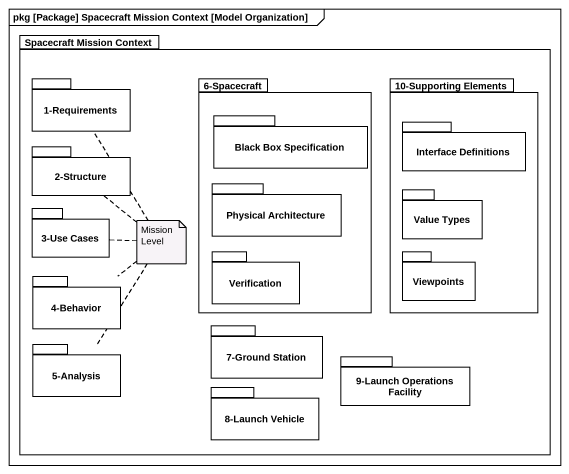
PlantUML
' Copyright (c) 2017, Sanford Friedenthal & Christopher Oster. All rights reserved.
@startuml
mainframe pkg [Package] Spacecraft Mission Context [Model Organization]
package "Spacecraft Mission Context" as Spacecraft_Mission_Context {
  package "1-Requirements" as p1_Requirements {
  }
  package "6-Spacecraft" as p6_Spacecraft {
    package "Black Box Specification" as Black_Box_Specification {
    }
    package "Physical Architecture" as Physical_Architecture {
    }
    package Verification {
    }
  }
  package "10-Supporting Elements" as p10_Supporting_Elements {
    package "Interface Definitions" as Interface_Definitions {
    }
    package "Value Types" as Value_Types {
    }
    package Viewpoints {
    }
  }
  package "2-Structure" as p2_Structure {
  }
  package "3-Use Cases" as p3_Use_Cases {
  }
  package "4-Behavior" as p4_Behavior {
  }
  package "7-Ground Station" as p7_Ground_Station {
  }
  package "5-Analysis" as p5_Analysis {
  }
  package "9-Launch Operations Facility" as p9_Launch_Operations_Facility {
  }
  package "8-Launch Vehicle" as p8_Launch_Vehicle {
  }
}
note as N1
  Mission Level
end note
N1 .. p1_Requirements
N1 .. p2_Structure
N1 .. p3_Use_Cases
N1 .. p4_Behavior
N1 .. p5_Analysis
@enduml
